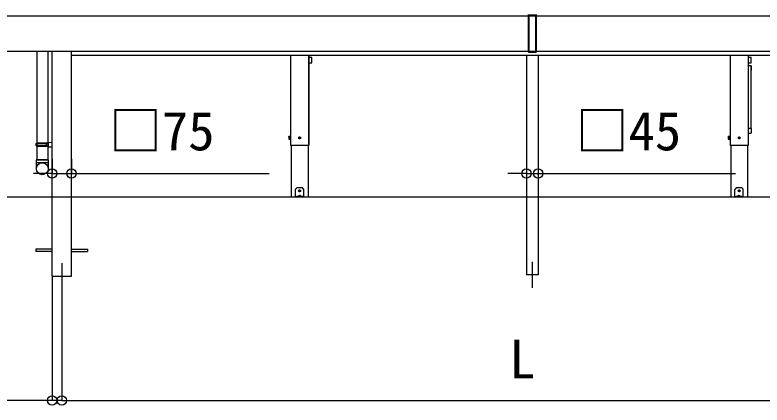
# Model space of a CAD drawing. Units: millimetres, scale not verified. Extents: x -10500 to 10500, y -15600 to 15524.
# Drawn here: x -7974 to -5084, y 8236 to 9744 of the extents above; entities that cross this region are included whole.
import ezdxf
from ezdxf.enums import TextEntityAlignment as Align

# ---------------------------------------------------------------- set-up
doc = ezdxf.new("R2010")
doc.units = ezdxf.units.MM
doc.header["$LTSCALE"] = 80
for name, color, linetype in [('0-3_YKK_12', 2, 'Continuous'), ('0-4_YKK_A1', 4, 'Continuous'), ('0-5_YKK_D', 6, 'Continuous')]:
    doc.layers.add(name, color=color, linetype=linetype)
doc.styles.add('ＭＳ ゴシック', font='')
doc.styles.get('ＭＳ ゴシック').set_extended_font_data('MS Gothic')

msp = doc.modelspace()

# ---------------------------------------------------------------- linework, layer by layer
at = {"layer": '0-3_YKK_12'}
for p, q in [((-5973, 8789.5), (-5973, 8689.5)), ((-7793, 8784.5), (-7793, 8684.5))]:
    msp.add_line(p, q, dxfattribs=at)
at = {"layer": '0-4_YKK_A1'}
for p, q in [((9439.5, 9739.5), (-9832.65, 9739.5)), ((-5988, 9743.59), (-5988, 9746)), ((-5988, 9603.41), (-5988, 9743.59)), ((-5987, 9746.71), (-5987, 9744.29)), ((-5959, 9744.29), (-5959, 9746.71)), ((-5958, 9743.59), (-5959, 9743.59)), ((-5959, 9603.41), (-5959, 9743.59)), ((-5958, 9746), (-5958, 9743.59)), ((-5958, 9743.59), (-5958, 9603.41)), ((-5988, 9602.5), (-8657, 9602.5)), ((-7889.5, 9602.5), (-7889.5, 9184.5)), ((-7847.5, 9602.5), (-7847.5, 9184.5)), ((-7830.5, 9039.5), (-7830.5, 9602.5)), ((-7755.5, 9039.5), (-7755.5, 9602.5)), ((-5988, 9601), (-5988, 9603.41)), ((-5988, 9603.41), (-5987, 9603.41)), ((-5987, 9603.41), (-5959, 9603.41)), ((-5987, 9602.71), (-5987, 9603.41)), ((-5959, 9602.71), (-5987, 9602.71)), ((-5987, 9602.71), (-5987, 9600.29)), ((-5987, 9600.29), (-5959, 9600.29)), ((-5987, 9600.29), (-5987, 9600)), ((-5959, 9600), (-5987, 9600)), ((-5959, 9603.41), (-5958, 9603.41)), ((-5959, 9602.71), (-5959, 9603.41)), ((-5959, 9600.29), (-5959, 9602.71)), ((-5959, 9600.29), (-5959, 9600)), ((-5958, 9603.41), (-5958, 9601)), ((-3289, 9602.5), (-5958, 9602.5)), ((-7755.5, 9589.5), (-4190.5, 9589.5)), ((-6908.08, 9589.5), (-6908.08, 9239.5)), ((-6908, 9589.5), (-6908, 9239.5)), ((-6838, 9589.5), (-6838, 9239.5)), ((-6837.92, 9239.5), (-6837.92, 9589.5)), ((-6826.8, 9579.7), (-6837.2, 9579.7)), ((-6825.8, 9560.3), (-6825.8, 9578.7)), ((-5995.5, 9589.5), (-5995.5, 9039.5)), ((-5950.5, 9589.5), (-5950.5, 9039.5)), ((-5208.08, 9589.5), (-5208.08, 9239.5)), ((-5208, 9589.5), (-5208, 9239.5)), ((-5138, 9589.5), (-5138, 9239.5)), ((-5137.92, 9589.5), (-5137.92, 9239.5)), ((-5126.8, 9579.7), (-5137.2, 9579.7)), ((-5125.8, 9560.3), (-5125.8, 9578.7)), ((-6837.2, 9559.3), (-6826.8, 9559.3)), ((-5137.2, 9559.3), (-5126.8, 9559.3)), ((-5126.8, 9548.16), (-5137.2, 9548.16)), ((-5126.8, 9547.91), (-5137.2, 9547.91)), ((-5127, 9547.54), (-5137, 9547.54)), ((-5126, 9305.92), (-5126, 9546.62)), ((-5125.8, 9547.16), (-5125.8, 9530.01)), ((-5137.2, 9306.29), (-5126.8, 9306.29)), ((-5137.2, 9287.21), (-5126.8, 9287.21)), ((-5125.8, 9305.36), (-5125.8, 9305.23)), ((-5125.8, 9305.23), (-5125.8, 9304.7)), ((-5125.8, 9304.7), (-5125.8, 9302.14)), ((-5125.8, 9302.14), (-5125.8, 9290.45)), ((-7891.5, 9247.5), (-7890.5, 9249.5)), ((-7890.5, 9249.5), (-7845.5, 9249.5)), ((-7847.5, 9252), (-7830.5, 9252.5)), ((-7847.5, 9252), (-7847.5, 9250)), ((-7847.5, 9249.5), (-7847.5, 9237.5)), ((-7830.5, 9234.5), (-7830.5, 9252.5)), ((-6914.8, 9274.5), (-6914.35, 9275.27)), ((-6914.8, 9274.5), (-6914.8, 9264.5)), ((-6914.35, 9275.27), (-6910.8, 9275.27)), ((-6914.35, 9272.39), (-6910.8, 9272.39)), ((-6914.35, 9266.61), (-6910.8, 9266.61)), ((-6910.8, 9275.27), (-6910.8, 9263.73)), ((-6909.6, 9275.75), (-6908, 9275.75)), ((-6875.24, 9270), (-6874.14, 9270.02)), ((-6875.24, 9269), (-6874.14, 9268.98)), ((-6874.14, 9270.02), (-6873.62, 9270.12)), ((-6874.14, 9268.98), (-6873.62, 9268.88)), ((-6873.52, 9270.64), (-6873.62, 9270.12)), ((-6873.52, 9268.36), (-6873.62, 9268.88)), ((-6873.5, 9271.74), (-6873.52, 9270.64)), ((-6873.5, 9267.26), (-6873.52, 9268.36)), ((-6872.5, 9271.74), (-6872.48, 9270.64)), ((-6872.5, 9267.26), (-6872.48, 9268.36)), ((-6872.48, 9270.64), (-6872.38, 9270.12)), ((-6872.48, 9268.36), (-6872.38, 9268.88)), ((-6871.86, 9270.02), (-6872.38, 9270.12)), ((-6871.86, 9268.98), (-6872.38, 9268.88)), ((-6870.76, 9270), (-6871.86, 9270.02)), ((-6870.76, 9269), (-6871.86, 9268.98)), ((-5214.8, 9274.5), (-5214.35, 9275.27)), ((-5214.8, 9274.5), (-5214.8, 9264.5)), ((-5214.8, 9264.5), (-5214.35, 9263.73)), ((-5214.35, 9275.27), (-5210.8, 9275.27)), ((-5214.35, 9272.39), (-5210.8, 9272.39)), ((-5214.35, 9266.61), (-5210.8, 9266.61)), ((-5214.35, 9263.73), (-5210.8, 9263.73)), ((-5210.8, 9275.27), (-5210.8, 9263.73)), ((-5209.6, 9275.75), (-5208, 9275.75)), ((-5175.24, 9270), (-5174.14, 9270.02)), ((-5175.24, 9269), (-5174.14, 9268.98)), ((-5174.14, 9270.02), (-5173.62, 9270.12)), ((-5174.14, 9268.98), (-5173.62, 9268.88)), ((-5173.52, 9270.64), (-5173.62, 9270.12)), ((-5173.52, 9268.36), (-5173.62, 9268.88)), ((-5173.5, 9271.74), (-5173.52, 9270.64)), ((-5173.5, 9267.26), (-5173.52, 9268.36)), ((-5172.5, 9271.74), (-5172.48, 9270.64)), ((-5172.5, 9267.26), (-5172.48, 9268.36)), ((-5172.48, 9270.64), (-5172.38, 9270.12)), ((-5172.48, 9268.36), (-5172.38, 9268.88)), ((-5171.86, 9270.02), (-5172.38, 9270.12)), ((-5171.86, 9268.98), (-5172.38, 9268.88)), ((-5170.76, 9270), (-5171.86, 9270.02)), ((-5170.76, 9269), (-5171.86, 9268.98)), ((-7891.5, 9247.5), (-7847.5, 9247.5)), ((-7891.5, 9239.5), (-7891.5, 9247.5)), ((-7891.5, 9239.5), (-7847.5, 9239.5)), ((-7891.5, 9239.5), (-7890.5, 9237.5)), ((-7890.5, 9237.5), (-7845.5, 9237.5)), ((-7851.98, 9239.5), (-7852.41, 9237.5)), ((-7847.5, 9237), (-7845.5, 9237)), ((-7847.5, 9237), (-7847.5, 9235)), ((-7847.5, 9235), (-7830.5, 9234.5)), ((-6837.92, 9239.5), (-6908.08, 9239.5)), ((-6905.65, 9239.5), (-6905.65, 9039.5)), ((-6840.35, 9239.5), (-6840.35, 9039.5)), ((-5137.92, 9239.5), (-5208.08, 9239.5)), ((-5205.65, 9239.5), (-5205.65, 9039.5)), ((-5140.35, 9239.5), (-5140.35, 9039.5)), ((-7845.5, 9184.5), (-7891.5, 9184.5)), ((-7891.5, 9184.5), (-7891.5, 9149.84)), ((-7891.5, 9174.5), (-7845.5, 9174.5)), ((-7889.5, 9184.5), (-7847.5, 9184.5)), ((-7845.5, 9184.5), (-7845.5, 9149.84)), ((-6884, 9075.5), (-6888.41, 9071.09)), ((-6862, 9075.5), (-6884, 9075.5)), ((-6857.59, 9071.09), (-6862, 9075.5)), ((-5184, 9075.5), (-5188.41, 9071.09)), ((-5162, 9075.5), (-5184, 9075.5)), ((-5157.59, 9071.09), (-5162, 9075.5)), ((-6889, 9042.5), (-6889, 9069.67)), ((-6874.44, 9046.96), (-6878.9, 9042.5)), ((-6875.24, 9065), (-6874.14, 9065.02)), ((-6875.24, 9064), (-6874.14, 9063.98)), ((-6874.14, 9065.02), (-6873.62, 9065.12)), ((-6874.14, 9063.98), (-6873.62, 9063.88)), ((-6873.52, 9065.64), (-6873.62, 9065.12)), ((-6873.52, 9063.36), (-6873.62, 9063.88)), ((-6873.5, 9066.74), (-6873.52, 9065.64)), ((-6873.5, 9062.26), (-6873.52, 9063.36)), ((-6872.5, 9066.74), (-6872.48, 9065.64)), ((-6872.5, 9062.26), (-6872.48, 9063.36)), ((-6872.48, 9065.64), (-6872.38, 9065.12)), ((-6872.48, 9063.36), (-6872.38, 9063.88)), ((-6871.86, 9065.02), (-6872.38, 9065.12)), ((-6871.86, 9063.98), (-6872.38, 9063.88)), ((-6870.76, 9065), (-6871.86, 9065.02)), ((-6870.76, 9064), (-6871.86, 9063.98)), ((-6867.1, 9042.5), (-6871.56, 9046.96)), ((-6857, 9042.5), (-6857, 9069.67)), ((-5189, 9042.5), (-5189, 9069.67)), ((-5174.44, 9046.96), (-5178.9, 9042.5)), ((-5175.24, 9065), (-5174.14, 9065.02)), ((-5175.24, 9064), (-5174.14, 9063.98)), ((-5174.14, 9065.02), (-5173.62, 9065.12)), ((-5174.14, 9063.98), (-5173.62, 9063.88)), ((-5173.52, 9065.64), (-5173.62, 9065.12)), ((-5173.52, 9063.36), (-5173.62, 9063.88)), ((-5173.5, 9066.74), (-5173.52, 9065.64)), ((-5173.5, 9062.26), (-5173.52, 9063.36)), ((-5172.5, 9066.74), (-5172.48, 9065.64)), ((-5172.5, 9062.26), (-5172.48, 9063.36)), ((-5172.48, 9065.64), (-5172.38, 9065.12)), ((-5172.48, 9063.36), (-5172.38, 9063.88)), ((-5171.86, 9065.02), (-5172.38, 9065.12)), ((-5171.86, 9063.98), (-5172.38, 9063.88)), ((-5170.76, 9065), (-5171.86, 9065.02)), ((-5170.76, 9064), (-5171.86, 9063.98)), ((-5167.1, 9042.5), (-5171.56, 9046.96)), ((-5157, 9042.5), (-5157, 9069.67)), ((9439.5, 9039.5), (-9832.65, 9039.5)), ((-7830.5, 8734.5), (-7830.5, 9039.5)), ((-7755.5, 8734.5), (-7755.5, 9039.5)), ((-6840.35, 9039.5), (-6905.65, 9039.5)), ((-6889, 9042), (-6889, 9042.5)), ((-6889, 9039.5), (-6889, 9042)), ((-6889, 9042), (-6888.41, 9042)), ((-6888.41, 9039.5), (-6889, 9039.5)), ((-6888.41, 9042), (-6884, 9042)), ((-6862, 9042), (-6884, 9042)), ((-6862, 9039.5), (-6884, 9039.5)), ((-6877, 9042.92), (-6877, 9042.5)), ((-6877, 9042.5), (-6869, 9042.5)), ((-6876.5, 9042), (-6869.5, 9042)), ((-6869, 9042.92), (-6869, 9042.5)), ((-6862, 9039.5), (-6862, 9042)), ((-6862, 9042), (-6857.59, 9042)), ((-6857.59, 9039.5), (-6862, 9039.5)), ((-6857.59, 9042), (-6857, 9042)), ((-6857, 9042.5), (-6857, 9042)), ((-5995.5, 9039.5), (-5995.5, 8739.5)), ((-5950.5, 9039.5), (-5950.5, 8739.5)), ((-5140.35, 9039.5), (-5205.65, 9039.5)), ((-5189, 9042), (-5189, 9042.5)), ((-5189, 9039.5), (-5189, 9042)), ((-5189, 9042), (-5188.41, 9042)), ((-5188.41, 9039.5), (-5189, 9039.5)), ((-5188.41, 9042), (-5184, 9042)), ((-5162, 9042), (-5184, 9042)), ((-5162, 9039.5), (-5184, 9039.5)), ((-5177, 9042.92), (-5177, 9042.5)), ((-5177, 9042.5), (-5169, 9042.5)), ((-5176.5, 9042), (-5169.5, 9042)), ((-5169, 9042.92), (-5169, 9042.5)), ((-5162, 9039.5), (-5162, 9042)), ((-5162, 9042), (-5157.59, 9042)), ((-5157.59, 9039.5), (-5162, 9039.5)), ((-5157.59, 9042), (-5157, 9042)), ((-5157, 9042.5), (-5157, 9042)), ((-7830.5, 8839), (-7893, 8839)), ((-7893, 8839), (-7893, 8830)), ((-7830.5, 8830), (-7893, 8830)), ((-7755.5, 8839), (-7693, 8839)), ((-7755.5, 8830), (-7693, 8830)), ((-7693, 8839), (-7693, 8830)), ((-7830.5, 8734.5), (-7755.5, 8734.5)), ((-5950.5, 8739.5), (-5995.5, 8739.5))]:
    msp.add_line(p, q, dxfattribs=at)
for points in [[(-5987, 9744.29), (-5987, 9743.59), (-5988, 9743.59)], [(-5987, 9744.29), (-5959, 9744.29), (-5959, 9743.59), (-5987, 9743.59), (-5987, 9603.41)], [(-5125.8, 9290.45), (-5125.8, 9288.4), (-5125.8, 9288.21)], [(-7851.98, 9239.5), (-7851.98, 9247.5), (-7852.41, 9249.5)], [(-7847.5, 9250), (-7845.5, 9250), (-7845.5, 9237)], [(-6914.8, 9264.5), (-6914.35, 9263.73), (-6910.8, 9263.73)], [(-6908, 9263.25), (-6909.6, 9263.25), (-6909.6, 9275.75)], [(-5208, 9263.25), (-5209.6, 9263.25), (-5209.6, 9275.75)], [(-6884, 9042), (-6884, 9039.5), (-6888.41, 9039.5)], [(-6857, 9042), (-6857, 9039.5), (-6857.59, 9039.5)], [(-5184, 9042), (-5184, 9039.5), (-5188.41, 9039.5)], [(-5157, 9042), (-5157, 9039.5), (-5157.59, 9039.5)]]:
    msp.add_lwpolyline(points, dxfattribs=at)
for points in [[(-6910.8, 9275.25), (-6909.6, 9275.25), (-6909.6, 9263.75), (-6910.8, 9263.75)], [(-5210.8, 9275.25), (-5209.6, 9275.25), (-5209.6, 9263.75), (-5210.8, 9263.75)]]:
    msp.add_lwpolyline(points, close=True, dxfattribs=at)
for centre, radius in [((-6873, 9269.5), 4), ((-6870.88, 9267.38), 0.3), ((-5173, 9269.5), 4), ((-5170.88, 9267.38), 0.3), ((-7868.41, 9149.84), 22.91), ((-6873, 9064.5), 4), ((-6870.88, 9062.38), 0.3), ((-5173, 9064.5), 4), ((-5170.88, 9062.38), 0.3)]:
    msp.add_circle(centre, radius, dxfattribs=at)
for centre, radius, start, end in [((-5987.12, 9743.41), 0.893, 81.95053, 168.57825), ((-5958.88, 9743.41), 0.893, 11.42175, 98.04947), ((-5987.13, 9603.59), 0.893, 191.42175, 278.04947), ((-5987.13, 9601.18), 0.893, 191.42175, 278.04947), ((-5987, 9601), 1, 180, 270), ((-5958.88, 9603.59), 0.893, 261.95053, 348.57825), ((-5958.88, 9601.18), 0.893, 261.95053, 348.57825), ((-5959, 9601), 1, 270, 0), ((-6837.2, 9578.7), 1, 90, 136.07133), ((-6826.8, 9578.7), 1, 0, 90), ((-5137.2, 9578.7), 1, 90, 136.07133), ((-5126.8, 9578.7), 1, 0, 90), ((-6837.2, 9560.3), 1, 223.92867, 270), ((-6826.8, 9560.3), 1, 270, 0), ((-5137.2, 9560.3), 1, 223.92867, 270), ((-5137.2, 9547.16), 1, 90, 136.07133), ((-5137.21, 9546.89), 1.03, 89.33234, 133.67747), ((-5137.04, 9546.58), 0.964, 87.79679, 156.39643), ((-5126.96, 9546.58), 0.964, 2.3873, 92.20321), ((-5126.8, 9560.3), 1, 270, 0), ((-5126.8, 9547.16), 1, 0, 90), ((-5126.76, 9546.95), 0.964, 2.3873, 92.20321), ((-5126.68, 9530.01), 0.881, 320.61871, 359.66491), ((-5137.24, 9305.32), 0.964, 87.79679, 135.1392), ((-5126.76, 9305.32), 0.964, 2.3873, 92.20321), ((-5137.2, 9288.21), 1, 223.92867, 270), ((-5126.8, 9288.21), 1, 270, 0), ((-6912.24, 9273.83), 2.56, 145.61708, 214.38292), ((-6905.25, 9269.5), 9.55, 162.41276, 197.58724), ((-6912.24, 9265.17), 2.56, 145.61708, 214.38292), ((-6873, 9269.5), 2.3, 167.44414, 192.55586), ((-6873, 9269.5), 2.3, 77.44414, 102.55586), ((-6873, 9269.5), 2.3, 257.44414, 282.55586), ((-6873, 9269.5), 2.3, 347.44414, 12.55586), ((-5212.24, 9273.83), 2.56, 145.61708, 214.38292), ((-5205.25, 9269.5), 9.55, 162.41276, 197.58724), ((-5212.24, 9265.17), 2.56, 145.61708, 214.38292), ((-5173, 9269.5), 2.3, 167.44414, 192.55586), ((-5173, 9269.5), 2.3, 77.44414, 102.55586), ((-5173, 9269.5), 2.3, 257.44414, 282.55586), ((-5173, 9269.5), 2.3, 347.44414, 12.55586), ((-6887, 9069.67), 2, 135, 180), ((-6873, 9064.5), 2.3, 167.44414, 192.55586), ((-6873, 9064.5), 2.3, 77.44414, 102.55586), ((-6873, 9064.5), 2.3, 257.44414, 282.55586), ((-6873, 9064.5), 2.3, 347.44414, 12.55586), ((-6859, 9069.67), 2, 0, 45), ((-5187, 9069.67), 2, 135, 180), ((-5173, 9064.5), 2.3, 167.44414, 192.55586), ((-5173, 9064.5), 2.3, 77.44414, 102.55586), ((-5173, 9064.5), 2.3, 257.44414, 282.55586), ((-5173, 9064.5), 2.3, 347.44414, 12.55586), ((-5159, 9069.67), 2, 0, 45), ((-6876, 9042.92), 1, 126.03188, 180), ((-6876.5, 9042.5), 0.5, 180, 270), ((-6873, 9038.8), 6.1, 53.96812, 126.03188), ((-6869.5, 9042.5), 0.5, 270, 0), ((-6870, 9042.92), 1, 0, 53.96812), ((-5176, 9042.92), 1, 126.03188, 180), ((-5176.5, 9042.5), 0.5, 180, 270), ((-5173, 9038.8), 6.1, 53.96812, 126.03188), ((-5169.5, 9042.5), 0.5, 270, 0), ((-5170, 9042.92), 1, 0, 53.96812)]:
    msp.add_arc(centre, radius, start, end, dxfattribs=at)
for centre, major_axis, ratio, start_param, end_param in [((-6873, 9044.07), (0, -3.54), 0.707107, 2.5261129, 3.7570724), ((-5173, 9044.07), (0, -3.54), 0.707107, 2.5261129, 3.7570724), ((-6878.4, 9042.5), (0.688, 0.425), 0.381966, 2.1243707, 3.695167), ((-6867.6, 9042.5), (0.688, -0.425), 0.381966, 5.7296109, 7.3004073), ((-5178.4, 9042.5), (0.688, 0.425), 0.381966, 2.1243707, 3.695167), ((-5167.6, 9042.5), (0.688, -0.425), 0.381966, 5.7296109, 7.3004073)]:
    msp.add_ellipse(centre, major_axis=major_axis, ratio=ratio, start_param=start_param, end_param=end_param, dxfattribs=at)
at = {"layer": '0-5_YKK_D'}
for p, q in [((-7830.5, 9188.5), (-7830.5, 9130.61)), ((-7755.5, 9188.5), (-7755.5, 9130.61)), ((-5995.5, 9188.5), (-5995.5, 9130.61)), ((-5950.5, 9188.5), (-5950.5, 9130.61)), ((-7830.5, 9131.61), (-7902.5, 9131.61)), ((-7830.5, 9131.61), (-7755.5, 9131.61)), ((-7755.5, 9131.61), (-6991.36, 9131.61)), ((-5995.5, 9131.61), (-6067.5, 9131.61)), ((-5995.5, 9131.61), (-5950.5, 9131.61)), ((-5950.5, 9131.61), (-5186.36, 9131.61)), ((-7830.5, 8733.5), (-7830.5, 8253.5)), ((-7793, 8683.5), (-7793, 8253.5)), ((-7793, 8683.5), (-7793, 8253.5)), ((-7830.5, 8254.5), (-8529.73, 8254.5)), ((-7793, 8254.5), (-7830.5, 8254.5)), ((-7793, 8254.5), (-4153, 8254.5)), ((-7793, 8254.5), (-7721, 8254.5))]:
    msp.add_line(p, q, dxfattribs=at)
for centre in [(-7830.5, 9131.61), (-7755.5, 9131.61), (-5995.5, 9131.61), (-5950.5, 9131.61), (-7830.5, 8254.5), (-7793, 8254.5), (-7793, 8254.5)]:
    msp.add_circle(centre, 18, dxfattribs=at)

# ---------------------------------------------------------------- texts
at = {"layer": '0-5_YKK_D', "style": 'ＭＳ ゴシック'}
for s, p in [('□75', (-7609.75, 9176.24)), ('□45', (-5804.75, 9176.24)), ('L', (-6062.83, 8294.5))]:
    msp.add_text(s, height=149.6, dxfattribs=at).set_placement(p, align=Align.BOTTOM_LEFT)

doc.saveas('drawing.dxf')
